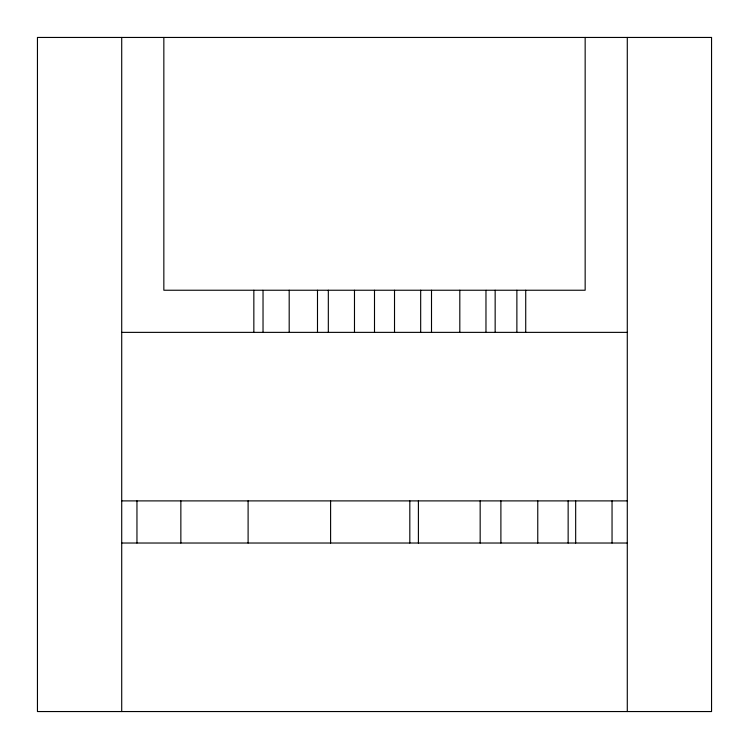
<?xml version="1.0" encoding="UTF-8"?>
<svg xmlns="http://www.w3.org/2000/svg" width="749" height="749" viewBox="0 0 749 749"><rect width="100%" height="100%" fill="white"/><g stroke="black" fill="none" stroke-linecap="round" stroke-linejoin="round"><path stroke-width="1.12" d="M262.74 290.238L163.844 290.238L163.844 37.45M486.26 290.238L585.156 290.238L585.156 37.45M121.713 332.369L627.288 332.369M121.713 500.894L627.288 500.894M121.713 543.025L627.288 543.025M627.288 37.45L627.288 711.55M612.045 500.894L612.045 543.025M575.672 500.894L575.672 543.025M568.145 500.894L568.145 543.025M537.763 500.894L537.763 543.025M525.723 290.238L525.723 332.369M516.876 290.238L516.876 332.369M500.894 500.894L500.894 543.025M495.155 290.238L495.155 332.369M485.97 332.369L485.97 290.238L263.03 290.238L263.03 332.369M480.165 500.894L480.165 543.025M459.811 290.238L459.811 332.369M431.508 290.238L431.508 332.369M420.676 290.238L420.676 332.369M418.401 500.894L418.401 543.025M409.815 500.894L409.815 543.025M394.517 290.238L394.517 332.369M374.5 290.238L374.5 332.369M354.483 290.238L354.483 332.369M330.599 500.894L330.599 543.025M328.324 290.238L328.324 332.369M317.492 290.238L317.492 332.369M289.189 290.238L289.189 332.369M253.845 290.238L253.845 332.369M248.106 500.894L248.106 543.025M180.855 500.894L180.855 543.025M136.955 500.894L136.955 543.025M121.713 37.45L121.713 711.55M711.55 37.45L37.45 37.45L37.45 711.55L711.55 711.55L711.55 37.45"/></g></svg>
